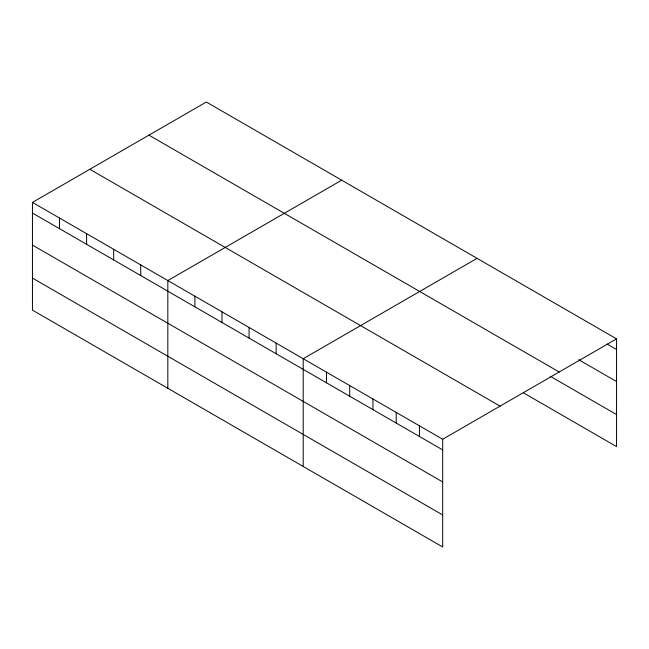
<?xml version="1.0" encoding="UTF-8"?>
<svg xmlns="http://www.w3.org/2000/svg" width="649" height="649" viewBox="0 0 649 649"><rect width="100%" height="100%" fill="white"/><g stroke="black" fill="none" stroke-linecap="round" stroke-linejoin="round"><path stroke-width="0.97" d="M442.683 481.931L442.683 439.251L32.45 202.407L32.45 310.125L442.683 546.977L442.683 481.931L32.45 245.087M523.565 392.913L616.55 446.593L616.55 338.875L206.317 102.023L32.45 202.407M341.69 180.187L167.831 280.563L167.831 388.289M477.072 258.343L303.205 358.727L303.205 466.444M442.683 439.251L616.55 338.875M607.083 344.043L616.55 349.511M578.665 359.676L616.55 381.547M148.937 135.154L559.178 371.999M550.255 376.282L616.55 414.557M89.822 169.284L500.063 406.128M32.45 213.042L442.683 449.895M32.45 278.088L442.683 514.941M419.441 425.833L419.441 436.469M396.19 412.407L396.19 423.051M372.948 398.989L372.948 409.633M349.697 385.563L349.697 396.206M326.455 372.145L326.455 382.788M276.133 343.094L276.133 353.729M249.054 327.461L249.054 338.105M221.982 311.828L221.982 322.472M194.903 296.195L194.903 306.839M140.752 264.93L140.752 275.574M113.68 249.297L113.68 259.941M86.601 233.672L86.601 244.308M59.53 218.04L59.53 228.675"/></g></svg>
